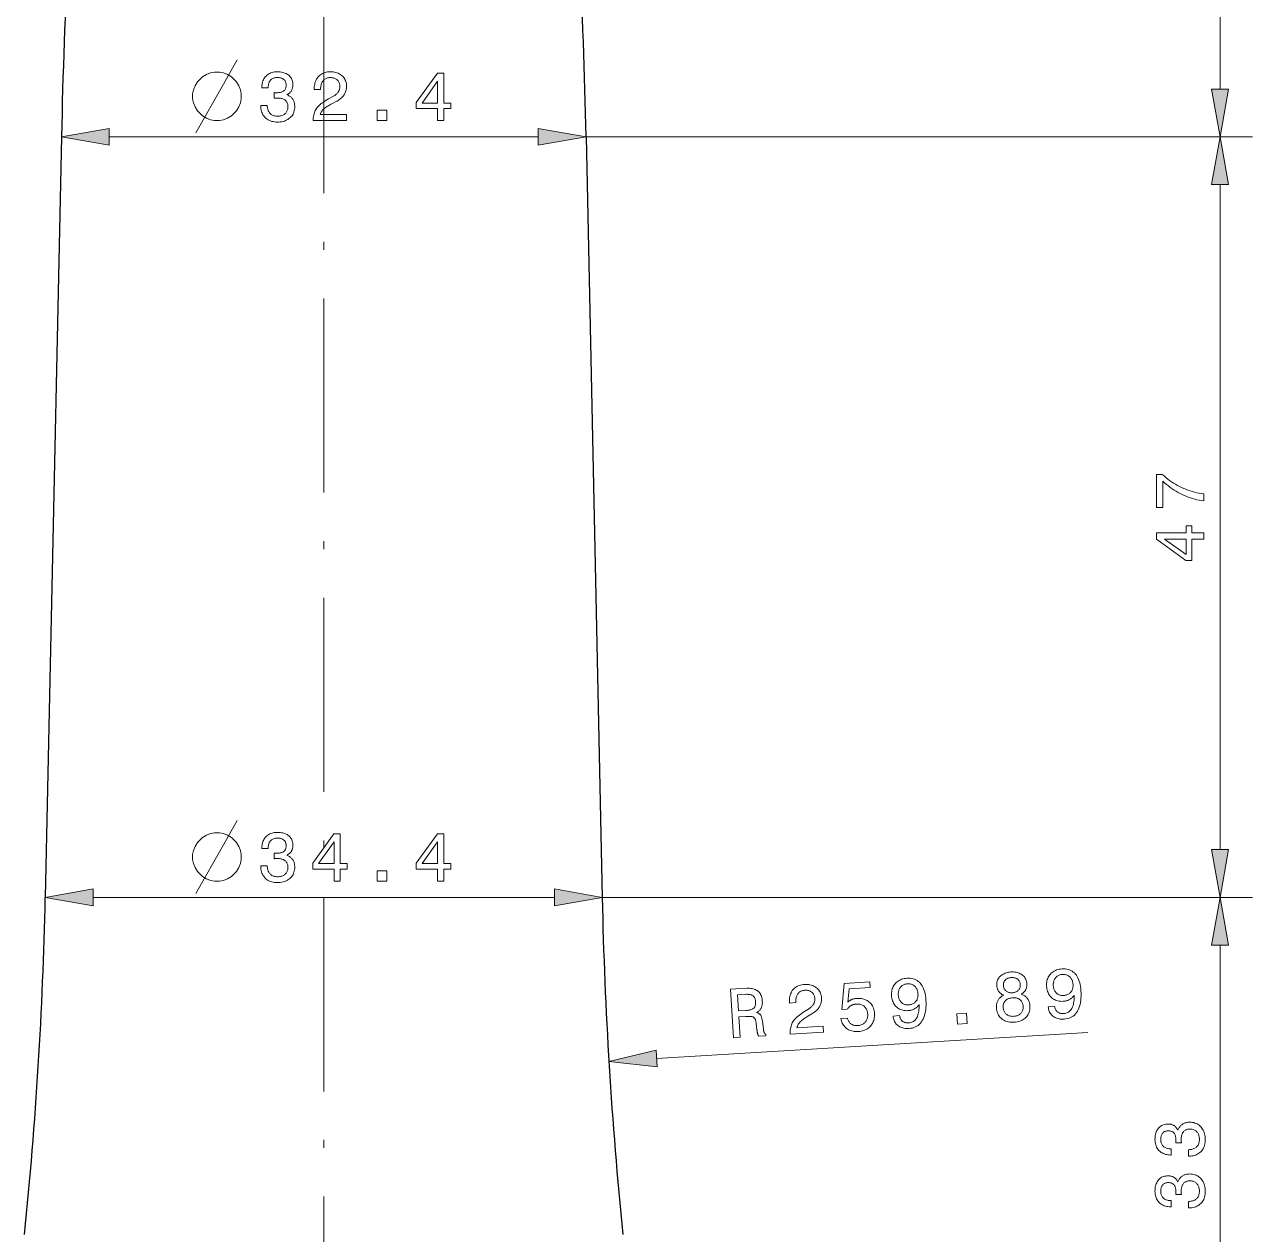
# Model space of a CAD drawing. Extents: x 0 to 297, y 0 to 538.
# Drawn here: x 145 to 220.9, y 197.9 to 272.6 of the extents above; entities that cross this region are included whole.
import ezdxf

# ---------------------------------------------------------------- set-up
doc = ezdxf.new("R2010")
doc.units = 0
doc.linetypes.add('DASHDOT', pattern=[18.5, 12, -3, 0.5, -3])

msp = doc.modelspace()

# ---------------------------------------------------------------- linework, layer by layer
at = {"color": 7, "linetype": 'DASHDOT', "lineweight": 13}
msp.add_line((163.519, 348.201), (163.519, 137.942), dxfattribs=at)
at = {"color": 7, "lineweight": 13}
for p, q in [((218.884, 268.642), (218.884, 294.733)), ((150.274, 265.688), (176.765, 265.688)), ((179.719, 265.688), (220.884, 265.688)), ((179.719, 265.688), (220.884, 265.688)), ((218.884, 221.642), (218.884, 262.733)), ((149.274, 218.687), (177.765, 218.687)), ((180.719, 218.687), (220.884, 218.687)), ((180.719, 218.687), (220.884, 218.687)), ((218.884, 188.642), (218.884, 215.733)), ((184.082, 208.728), (210.713, 210.337))]:
    msp.add_line(p, q, dxfattribs=at)
at = {"color": 7, "lineweight": 30}
for p, q in [((147.319, 265.688), (146.319, 218.687)), ((179.719, 265.688), (180.719, 218.687))]:
    msp.add_line(p, q, dxfattribs=at)
at = {"color": 7, "lineweight": 13}
for points in [[(155.62, 265.938), (157.32, 268.938), (158.17, 270.438)], [(155.62, 218.937), (157.32, 221.937), (158.17, 223.437)]]:
    msp.add_lwpolyline(points, dxfattribs=at)
for points in [[(157.07, 269.688), (156.77, 269.688), (156.52, 269.637), (156.27, 269.537), (156.02, 269.387), (155.72, 269.087), (155.57, 268.837), (155.47, 268.587), (155.42, 268.337), (155.42, 268.037), (155.47, 267.787), (155.57, 267.537), (155.72, 267.287), (156.02, 266.987), (156.27, 266.837), (156.52, 266.737), (156.77, 266.688), (157.07, 266.688), (157.32, 266.737), (157.57, 266.837), (157.82, 266.987), (158.12, 267.287), (158.27, 267.537), (158.37, 267.787), (158.42, 268.037), (158.42, 268.337), (158.37, 268.587), (158.27, 268.837), (158.12, 269.087), (157.82, 269.387), (157.57, 269.537), (157.32, 269.637)], [(159.631, 267.628), (160.03, 267.628), (160.032, 267.566), (160.039, 267.507), (160.048, 267.451), (160.06, 267.398), (160.076, 267.347), (160.095, 267.299), (160.117, 267.255), (160.143, 267.213), (160.172, 267.174), (160.203, 267.138), (160.238, 267.105), (160.276, 267.075), (160.316, 267.049), (160.359, 267.026), (160.405, 267.007), (160.453, 266.991), (160.504, 266.979), (160.557, 266.971), (160.614, 266.965), (160.673, 266.964), (160.73, 266.965), (160.786, 266.97), (160.838, 266.978), (160.889, 266.989), (160.936, 267.003), (160.982, 267.021), (161.024, 267.041), (161.065, 267.065), (161.102, 267.092), (161.137, 267.122), (161.17, 267.155), (161.199, 267.19), (161.224, 267.227), (161.246, 267.267), (161.265, 267.309), (161.28, 267.354), (161.292, 267.401), (161.3, 267.45), (161.305, 267.502), (161.307, 267.556), (161.305, 267.605), (161.3, 267.652), (161.292, 267.697), (161.28, 267.739), (161.265, 267.779), (161.247, 267.817), (161.225, 267.853), (161.2, 267.887), (161.171, 267.918), (161.14, 267.947), (161.105, 267.974), (161.067, 267.998), (161.027, 268.019), (160.984, 268.037), (160.938, 268.052), (160.889, 268.065), (160.838, 268.075), (160.784, 268.082), (160.728, 268.086), (160.668, 268.087), (160.66, 268.087), (160.651, 268.087), (160.643, 268.087), (160.634, 268.087), (160.625, 268.087), (160.616, 268.087), (160.607, 268.086), (160.598, 268.086), (160.589, 268.086), (160.58, 268.085), (160.57, 268.085), (160.56, 268.084), (160.549, 268.084), (160.538, 268.083), (160.526, 268.083), (160.514, 268.082), (160.5, 268.081), (160.487, 268.081), (160.472, 268.08), (160.458, 268.079), (160.458, 268.418), (160.467, 268.418), (160.476, 268.418), (160.485, 268.417), (160.494, 268.417), (160.503, 268.417), (160.512, 268.416), (160.52, 268.416), (160.529, 268.416), (160.538, 268.415), (160.546, 268.415), (160.554, 268.415), (160.563, 268.415), (160.571, 268.415), (160.579, 268.414), (160.587, 268.414), (160.594, 268.414), (160.602, 268.414), (160.609, 268.414), (160.617, 268.414), (160.624, 268.414), (160.681, 268.415), (160.734, 268.419), (160.785, 268.424), (160.833, 268.432), (160.877, 268.443), (160.919, 268.455), (160.958, 268.47), (160.993, 268.488), (161.026, 268.507), (161.055, 268.529), (161.082, 268.553), (161.106, 268.58), (161.127, 268.609), (161.145, 268.64), (161.16, 268.674), (161.173, 268.711), (161.183, 268.749), (161.19, 268.79), (161.194, 268.834), (161.195, 268.88), (161.194, 268.925), (161.19, 268.967), (161.183, 269.007), (161.174, 269.045), (161.161, 269.081), (161.146, 269.115), (161.129, 269.147), (161.108, 269.177), (161.085, 269.204), (161.059, 269.23), (161.031, 269.253), (161, 269.274), (160.967, 269.292), (160.932, 269.308), (160.894, 269.322), (160.853, 269.333), (160.811, 269.341), (160.766, 269.347), (160.718, 269.351), (160.668, 269.352), (160.612, 269.351), (160.559, 269.346), (160.509, 269.338), (160.461, 269.326), (160.416, 269.312), (160.374, 269.294), (160.335, 269.273), (160.298, 269.248), (160.264, 269.221), (160.233, 269.19), (160.205, 269.156), (160.179, 269.119), (160.157, 269.079), (160.138, 269.036), (160.122, 268.99), (160.108, 268.94), (160.098, 268.888), (160.09, 268.833), (160.086, 268.775), (160.084, 268.714), (159.701, 268.714), (159.701, 268.743), (159.703, 268.829), (159.711, 268.912), (159.724, 268.991), (159.742, 269.067), (159.765, 269.139), (159.793, 269.207), (159.826, 269.272), (159.865, 269.333), (159.908, 269.391), (159.957, 269.445), (160.01, 269.495), (160.066, 269.539), (160.127, 269.578), (160.19, 269.612), (160.258, 269.641), (160.328, 269.665), (160.403, 269.683), (160.481, 269.696), (160.562, 269.704), (160.647, 269.706), (160.737, 269.704), (160.823, 269.698), (160.904, 269.687), (160.982, 269.672), (161.055, 269.653), (161.124, 269.63), (161.189, 269.602), (161.25, 269.57), (161.307, 269.534), (161.36, 269.494), (161.408, 269.449), (161.451, 269.402), (161.489, 269.351), (161.522, 269.296), (161.55, 269.238), (161.572, 269.177), (161.59, 269.113), (161.603, 269.045), (161.61, 268.974), (161.613, 268.899), (161.612, 268.856), (161.609, 268.815), (161.604, 268.774), (161.597, 268.735), (161.589, 268.698), (161.578, 268.661), (161.566, 268.626), (161.551, 268.592), (161.535, 268.559), (161.517, 268.528), (161.497, 268.498), (161.475, 268.469), (161.451, 268.442), (161.425, 268.417), (161.398, 268.393), (161.369, 268.37), (161.338, 268.349), (161.305, 268.329), (161.27, 268.311), (161.233, 268.294), (161.281, 268.275), (161.326, 268.255), (161.368, 268.232), (161.409, 268.207), (161.447, 268.181), (161.482, 268.152), (161.515, 268.121), (161.546, 268.089), (161.575, 268.054), (161.601, 268.018), (161.625, 267.979), (161.646, 267.939), (161.665, 267.897), (161.682, 267.854), (161.695, 267.809), (161.707, 267.762), (161.715, 267.713), (161.722, 267.662), (161.725, 267.61), (161.727, 267.556), (161.724, 267.471), (161.715, 267.39), (161.7, 267.312), (161.679, 267.238), (161.653, 267.167), (161.62, 267.099), (161.582, 267.035), (161.538, 266.974), (161.488, 266.916), (161.432, 266.862), (161.371, 266.813), (161.306, 266.768), (161.237, 266.729), (161.164, 266.695), (161.088, 266.666), (161.008, 266.643), (160.923, 266.625), (160.835, 266.612), (160.743, 266.604), (160.647, 266.601), (160.556, 266.604), (160.469, 266.612), (160.386, 266.626), (160.306, 266.645), (160.23, 266.669), (160.158, 266.699), (160.09, 266.734), (160.025, 266.775), (159.964, 266.821), (159.907, 266.873), (159.855, 266.929), (159.808, 266.989), (159.766, 267.052), (159.731, 267.12), (159.7, 267.19), (159.675, 267.265), (159.656, 267.343), (159.642, 267.424), (159.634, 267.509), (159.631, 267.598)], [(162.865, 266.688), (162.865, 266.7), (162.867, 266.788), (162.873, 266.872), (162.884, 266.954), (162.898, 267.033), (162.917, 267.108), (162.939, 267.181), (162.966, 267.251), (162.997, 267.318), (163.032, 267.382), (163.072, 267.443), (163.116, 267.503), (163.168, 267.562), (163.226, 267.622), (163.29, 267.681), (163.362, 267.74), (163.44, 267.799), (163.524, 267.858), (163.615, 267.917), (163.713, 267.976), (163.818, 268.035), (164.073, 268.174), (164.118, 268.199), (164.16, 268.225), (164.2, 268.251), (164.237, 268.278), (164.272, 268.306), (164.304, 268.334), (164.334, 268.363), (164.361, 268.392), (164.386, 268.422), (164.408, 268.453), (164.428, 268.485), (164.446, 268.517), (164.462, 268.551), (164.476, 268.586), (164.487, 268.622), (164.497, 268.658), (164.504, 268.696), (164.51, 268.735), (164.513, 268.776), (164.514, 268.817), (164.512, 268.864), (164.507, 268.908), (164.499, 268.951), (164.488, 268.993), (164.473, 269.032), (164.455, 269.07), (164.434, 269.105), (164.409, 269.139), (164.381, 269.171), (164.35, 269.202), (164.317, 269.229), (164.281, 269.254), (164.242, 269.276), (164.202, 269.295), (164.159, 269.311), (164.114, 269.325), (164.067, 269.335), (164.018, 269.342), (163.967, 269.347), (163.913, 269.348), (163.86, 269.346), (163.809, 269.341), (163.76, 269.331), (163.714, 269.318), (163.67, 269.302), (163.628, 269.281), (163.588, 269.257), (163.551, 269.229), (163.516, 269.198), (163.484, 269.163), (163.454, 269.124), (163.427, 269.083), (163.404, 269.039), (163.383, 268.992), (163.366, 268.942), (163.352, 268.89), (163.341, 268.835), (163.333, 268.777), (163.328, 268.716), (163.327, 268.652), (163.327, 268.617), (162.935, 268.617), (162.935, 268.678), (162.937, 268.771), (162.945, 268.859), (162.959, 268.945), (162.978, 269.026), (163.002, 269.103), (163.032, 269.176), (163.067, 269.245), (163.107, 269.31), (163.153, 269.372), (163.205, 269.429), (163.26, 269.482), (163.32, 269.529), (163.384, 269.571), (163.451, 269.607), (163.522, 269.637), (163.597, 269.662), (163.676, 269.682), (163.759, 269.695), (163.846, 269.704), (163.936, 269.706), (164.023, 269.704), (164.106, 269.697), (164.186, 269.684), (164.263, 269.667), (164.336, 269.645), (164.406, 269.618), (164.473, 269.586), (164.536, 269.549), (164.596, 269.507), (164.652, 269.46), (164.704, 269.409), (164.75, 269.355), (164.791, 269.298), (164.827, 269.238), (164.857, 269.175), (164.881, 269.108), (164.9, 269.039), (164.914, 268.967), (164.922, 268.891), (164.925, 268.813), (164.923, 268.751), (164.918, 268.692), (164.91, 268.634), (164.899, 268.577), (164.885, 268.522), (164.867, 268.468), (164.846, 268.416), (164.822, 268.366), (164.795, 268.317), (164.765, 268.27), (164.731, 268.224), (164.694, 268.179), (164.653, 268.136), (164.609, 268.093), (164.562, 268.052), (164.512, 268.013), (164.458, 267.974), (164.4, 267.937), (164.34, 267.901), (164.276, 267.866), (164.023, 267.737), (163.952, 267.7), (163.886, 267.664), (163.825, 267.628), (163.767, 267.593), (163.713, 267.559), (163.663, 267.525), (163.618, 267.492), (163.576, 267.46), (163.538, 267.429), (163.505, 267.398), (163.475, 267.367), (163.446, 267.336), (163.42, 267.304), (163.396, 267.271), (163.375, 267.237), (163.355, 267.203), (163.337, 267.168), (163.322, 267.132), (163.308, 267.096), (163.297, 267.059), (164.925, 267.059), (164.925, 266.688)], [(170.552, 266.688), (170.552, 267.43), (169.234, 267.43), (169.234, 267.809), (170.547, 269.62), (170.94, 269.62), (170.94, 267.775), (171.368, 267.775), (171.368, 267.43), (170.94, 267.43), (170.94, 266.688)], [(169.597, 267.775), (170.552, 267.775), (170.552, 269.118)], [(218.363, 268.642), (218.884, 265.688), (219.405, 268.642)], [(166.818, 266.688), (166.818, 267.331), (167.415, 267.331), (167.415, 266.688)], [(150.274, 266.208), (147.319, 265.688), (150.274, 265.167)], [(176.765, 265.167), (179.719, 265.688), (176.765, 266.208)], [(219.405, 262.733), (218.884, 265.688), (218.363, 262.733)], [(217.884, 243.186), (217.741, 243.208), (217.599, 243.233), (217.459, 243.263), (217.322, 243.296), (217.186, 243.334), (217.053, 243.376), (216.921, 243.422), (216.791, 243.472), (216.664, 243.525), (216.538, 243.584), (216.414, 243.646), (216.291, 243.713), (216.169, 243.785), (216.048, 243.861), (215.929, 243.942), (215.81, 244.027), (215.692, 244.117), (215.576, 244.212), (215.46, 244.311), (215.346, 244.415), (215.346, 242.775), (214.952, 242.775), (214.952, 244.831), (215.31, 244.831), (215.422, 244.73), (215.536, 244.634), (215.652, 244.542), (215.769, 244.454), (215.888, 244.371), (216.008, 244.292), (216.131, 244.217), (216.255, 244.146), (216.38, 244.079), (216.508, 244.017), (216.637, 243.959), (216.768, 243.905), (216.901, 243.855), (217.035, 243.809), (217.172, 243.767), (217.311, 243.73), (217.451, 243.697), (217.594, 243.668), (217.738, 243.643), (217.884, 243.623)], [(217.884, 240.825), (217.142, 240.825), (217.142, 239.507), (216.763, 239.507), (214.952, 240.821), (214.952, 241.213), (216.796, 241.213), (216.796, 241.641), (217.142, 241.641), (217.142, 241.213), (217.884, 241.213)], [(216.796, 239.87), (216.796, 240.825), (215.453, 240.825)], [(157.07, 222.687), (156.77, 222.687), (156.52, 222.637), (156.27, 222.537), (156.02, 222.387), (155.72, 222.087), (155.57, 221.837), (155.47, 221.587), (155.42, 221.337), (155.42, 221.037), (155.47, 220.787), (155.57, 220.537), (155.72, 220.287), (156.02, 219.987), (156.27, 219.837), (156.52, 219.737), (156.77, 219.687), (157.07, 219.687), (157.32, 219.737), (157.57, 219.837), (157.82, 219.987), (158.12, 220.287), (158.27, 220.537), (158.37, 220.787), (158.42, 221.037), (158.42, 221.337), (158.37, 221.587), (158.27, 221.837), (158.12, 222.087), (157.82, 222.387), (157.57, 222.537), (157.32, 222.637)], [(159.631, 220.628), (160.03, 220.628), (160.032, 220.566), (160.039, 220.507), (160.048, 220.451), (160.06, 220.398), (160.076, 220.347), (160.095, 220.299), (160.117, 220.255), (160.143, 220.213), (160.172, 220.174), (160.203, 220.138), (160.238, 220.105), (160.276, 220.075), (160.316, 220.049), (160.359, 220.026), (160.405, 220.007), (160.453, 219.991), (160.504, 219.979), (160.557, 219.971), (160.614, 219.965), (160.673, 219.964), (160.73, 219.965), (160.786, 219.97), (160.838, 219.978), (160.889, 219.989), (160.936, 220.003), (160.982, 220.021), (161.024, 220.041), (161.065, 220.065), (161.102, 220.092), (161.137, 220.122), (161.17, 220.155), (161.199, 220.19), (161.224, 220.227), (161.246, 220.267), (161.265, 220.309), (161.28, 220.354), (161.292, 220.401), (161.3, 220.45), (161.305, 220.502), (161.307, 220.556), (161.305, 220.605), (161.3, 220.652), (161.292, 220.697), (161.28, 220.739), (161.265, 220.779), (161.247, 220.817), (161.225, 220.853), (161.2, 220.887), (161.171, 220.918), (161.14, 220.947), (161.105, 220.974), (161.067, 220.998), (161.027, 221.019), (160.984, 221.037), (160.938, 221.052), (160.889, 221.065), (160.838, 221.075), (160.784, 221.082), (160.728, 221.086), (160.668, 221.087), (160.66, 221.087), (160.651, 221.087), (160.643, 221.087), (160.634, 221.087), (160.625, 221.087), (160.616, 221.087), (160.607, 221.086), (160.598, 221.086), (160.589, 221.086), (160.58, 221.085), (160.57, 221.085), (160.56, 221.084), (160.549, 221.084), (160.538, 221.083), (160.526, 221.083), (160.514, 221.082), (160.5, 221.081), (160.487, 221.081), (160.472, 221.08), (160.458, 221.079), (160.458, 221.418), (160.467, 221.418), (160.476, 221.418), (160.485, 221.417), (160.494, 221.417), (160.503, 221.416), (160.512, 221.416), (160.52, 221.416), (160.529, 221.416), (160.538, 221.415), (160.546, 221.415), (160.554, 221.415), (160.563, 221.415), (160.571, 221.415), (160.579, 221.414), (160.587, 221.414), (160.594, 221.414), (160.602, 221.414), (160.609, 221.414), (160.617, 221.414), (160.624, 221.414), (160.681, 221.415), (160.734, 221.419), (160.785, 221.424), (160.833, 221.432), (160.877, 221.443), (160.919, 221.455), (160.958, 221.47), (160.993, 221.488), (161.026, 221.507), (161.055, 221.529), (161.082, 221.553), (161.106, 221.58), (161.127, 221.609), (161.145, 221.64), (161.16, 221.674), (161.173, 221.711), (161.183, 221.749), (161.19, 221.79), (161.194, 221.834), (161.195, 221.88), (161.194, 221.925), (161.19, 221.967), (161.183, 222.007), (161.174, 222.045), (161.161, 222.081), (161.146, 222.115), (161.129, 222.147), (161.108, 222.177), (161.085, 222.204), (161.059, 222.23), (161.031, 222.253), (161, 222.274), (160.967, 222.292), (160.932, 222.308), (160.894, 222.322), (160.853, 222.333), (160.811, 222.341), (160.766, 222.347), (160.718, 222.351), (160.668, 222.352), (160.612, 222.351), (160.559, 222.346), (160.509, 222.338), (160.461, 222.326), (160.416, 222.312), (160.374, 222.294), (160.335, 222.273), (160.298, 222.248), (160.264, 222.221), (160.233, 222.19), (160.205, 222.156), (160.179, 222.119), (160.157, 222.079), (160.138, 222.036), (160.122, 221.99), (160.108, 221.94), (160.098, 221.888), (160.09, 221.833), (160.086, 221.775), (160.084, 221.713), (159.701, 221.713), (159.701, 221.743), (159.703, 221.829), (159.711, 221.912), (159.724, 221.991), (159.742, 222.067), (159.765, 222.139), (159.793, 222.207), (159.826, 222.272), (159.865, 222.333), (159.908, 222.391), (159.957, 222.445), (160.01, 222.495), (160.066, 222.539), (160.127, 222.578), (160.19, 222.612), (160.258, 222.641), (160.328, 222.665), (160.403, 222.683), (160.481, 222.696), (160.562, 222.704), (160.647, 222.706), (160.737, 222.704), (160.823, 222.698), (160.904, 222.687), (160.982, 222.672), (161.055, 222.653), (161.124, 222.63), (161.189, 222.602), (161.25, 222.57), (161.307, 222.534), (161.36, 222.494), (161.408, 222.449), (161.451, 222.402), (161.489, 222.351), (161.522, 222.296), (161.55, 222.238), (161.572, 222.177), (161.59, 222.113), (161.603, 222.045), (161.61, 221.974), (161.613, 221.899), (161.612, 221.856), (161.609, 221.815), (161.604, 221.774), (161.597, 221.735), (161.589, 221.698), (161.578, 221.661), (161.566, 221.626), (161.551, 221.592), (161.535, 221.559), (161.517, 221.528), (161.497, 221.498), (161.475, 221.469), (161.451, 221.442), (161.425, 221.417), (161.398, 221.393), (161.369, 221.37), (161.338, 221.349), (161.305, 221.329), (161.27, 221.311), (161.233, 221.294), (161.281, 221.275), (161.326, 221.255), (161.368, 221.232), (161.409, 221.207), (161.447, 221.181), (161.482, 221.152), (161.515, 221.121), (161.546, 221.089), (161.575, 221.054), (161.601, 221.018), (161.625, 220.979), (161.646, 220.939), (161.665, 220.897), (161.682, 220.854), (161.695, 220.809), (161.707, 220.762), (161.715, 220.713), (161.722, 220.662), (161.725, 220.61), (161.727, 220.556), (161.724, 220.471), (161.715, 220.39), (161.7, 220.312), (161.679, 220.238), (161.653, 220.167), (161.62, 220.099), (161.582, 220.035), (161.538, 219.974), (161.488, 219.916), (161.432, 219.862), (161.371, 219.813), (161.306, 219.768), (161.237, 219.729), (161.164, 219.695), (161.088, 219.666), (161.008, 219.643), (160.923, 219.625), (160.835, 219.612), (160.743, 219.604), (160.647, 219.601), (160.556, 219.604), (160.469, 219.612), (160.386, 219.626), (160.306, 219.645), (160.23, 219.669), (160.158, 219.699), (160.09, 219.734), (160.025, 219.775), (159.964, 219.821), (159.907, 219.873), (159.855, 219.929), (159.808, 219.989), (159.766, 220.053), (159.731, 220.12), (159.7, 220.19), (159.675, 220.265), (159.656, 220.343), (159.642, 220.424), (159.634, 220.509), (159.631, 220.598)], [(164.155, 219.687), (164.155, 220.43), (162.838, 220.43), (162.838, 220.809), (164.151, 222.62), (164.543, 222.62), (164.543, 220.775), (164.971, 220.775), (164.971, 220.43), (164.543, 220.43), (164.543, 219.687)], [(170.552, 219.687), (170.552, 220.43), (169.234, 220.43), (169.234, 220.809), (170.547, 222.62), (170.94, 222.62), (170.94, 220.775), (171.368, 220.775), (171.368, 220.43), (170.94, 220.43), (170.94, 219.687)], [(163.2, 220.775), (164.155, 220.775), (164.155, 222.118)], [(169.597, 220.775), (170.552, 220.775), (170.552, 222.118)], [(218.363, 221.642), (218.884, 218.687), (219.405, 221.642)], [(166.818, 219.687), (166.818, 220.33), (167.415, 220.33), (167.415, 219.687)], [(149.274, 219.208), (146.319, 218.687), (149.274, 218.167)], [(177.765, 218.167), (180.719, 218.687), (177.765, 219.208)], [(219.405, 215.733), (218.884, 218.687), (218.363, 215.733)], [(205.524, 212.643), (205.484, 212.659), (205.447, 212.677), (205.411, 212.696), (205.377, 212.717), (205.345, 212.739), (205.314, 212.763), (205.286, 212.788), (205.26, 212.814), (205.235, 212.842), (205.213, 212.871), (205.192, 212.902), (205.173, 212.934), (205.156, 212.968), (205.141, 213.003), (205.128, 213.04), (205.117, 213.079), (205.107, 213.119), (205.1, 213.16), (205.094, 213.204), (205.091, 213.248), (205.089, 213.316), (205.093, 213.381), (205.102, 213.444), (205.116, 213.505), (205.136, 213.563), (205.161, 213.619), (205.192, 213.673), (205.227, 213.725), (205.268, 213.774), (205.315, 213.821), (205.365, 213.865), (205.419, 213.905), (205.477, 213.941), (205.538, 213.973), (205.602, 214), (205.67, 214.024), (205.741, 214.043), (205.815, 214.058), (205.893, 214.07), (205.974, 214.077), (206.056, 214.079), (206.135, 214.078), (206.211, 214.072), (206.284, 214.061), (206.354, 214.046), (206.421, 214.026), (206.485, 214.002), (206.546, 213.973), (206.604, 213.94), (206.659, 213.903), (206.711, 213.861), (206.757, 213.817), (206.798, 213.77), (206.835, 213.72), (206.866, 213.667), (206.892, 213.612), (206.914, 213.553), (206.93, 213.492), (206.942, 213.428), (206.949, 213.36), (206.95, 213.315), (206.95, 213.271), (206.948, 213.229), (206.944, 213.188), (206.937, 213.148), (206.929, 213.11), (206.918, 213.072), (206.906, 213.037), (206.892, 213.002), (206.875, 212.969), (206.857, 212.938), (206.836, 212.907), (206.813, 212.878), (206.788, 212.85), (206.761, 212.823), (206.732, 212.798), (206.7, 212.773), (206.667, 212.75), (206.631, 212.728), (206.593, 212.707), (206.642, 212.691), (206.689, 212.672), (206.734, 212.651), (206.776, 212.628), (206.816, 212.603), (206.854, 212.576), (206.889, 212.547), (206.922, 212.515), (206.953, 212.481), (206.982, 212.446), (207.008, 212.408), (207.032, 212.368), (207.053, 212.327), (207.072, 212.284), (207.089, 212.238), (207.103, 212.191), (207.114, 212.142), (207.124, 212.091), (207.131, 212.039), (207.135, 211.984), (207.138, 211.899), (207.134, 211.818), (207.125, 211.739), (207.11, 211.664), (207.089, 211.592), (207.062, 211.523), (207.03, 211.457), (206.992, 211.395), (206.948, 211.335), (206.898, 211.279), (206.843, 211.227), (206.784, 211.179), (206.721, 211.137), (206.654, 211.099), (206.582, 211.067), (206.506, 211.039), (206.426, 211.016), (206.342, 210.998), (206.254, 210.985), (206.161, 210.977), (206.068, 210.974), (205.979, 210.976), (205.893, 210.984), (205.811, 210.997), (205.733, 211.015), (205.658, 211.039), (205.587, 211.068), (205.519, 211.103), (205.455, 211.143), (205.394, 211.188), (205.338, 211.238), (205.288, 211.292), (205.243, 211.349), (205.203, 211.411), (205.168, 211.476), (205.139, 211.545), (205.115, 211.618), (205.096, 211.695), (205.083, 211.775), (205.075, 211.86), (205.073, 211.914), (205.074, 211.968), (205.077, 212.019), (205.083, 212.069), (205.091, 212.118), (205.102, 212.165), (205.116, 212.21), (205.132, 212.254), (205.151, 212.296), (205.172, 212.336), (205.196, 212.375), (205.222, 212.412), (205.251, 212.448), (205.283, 212.481), (205.317, 212.513), (205.353, 212.542), (205.392, 212.57), (205.434, 212.596), (205.478, 212.62)], [(208.27, 211.934), (208.666, 211.958), (208.672, 211.914), (208.681, 211.873), (208.692, 211.833), (208.705, 211.796), (208.721, 211.76), (208.74, 211.727), (208.761, 211.696), (208.785, 211.667), (208.811, 211.641), (208.84, 211.616), (208.871, 211.594), (208.903, 211.574), (208.938, 211.557), (208.975, 211.543), (209.013, 211.531), (209.053, 211.522), (209.096, 211.516), (209.14, 211.512), (209.186, 211.511), (209.234, 211.513), (209.298, 211.52), (209.358, 211.531), (209.415, 211.548), (209.469, 211.57), (209.519, 211.598), (209.566, 211.63), (209.61, 211.668), (209.65, 211.711), (209.687, 211.759), (209.72, 211.812), (209.75, 211.87), (209.777, 211.934), (209.801, 212.004), (209.821, 212.078), (209.838, 212.159), (209.852, 212.244), (209.863, 212.335), (209.87, 212.432), (209.874, 212.534), (209.875, 212.642), (209.851, 212.608), (209.826, 212.576), (209.8, 212.545), (209.772, 212.516), (209.744, 212.489), (209.714, 212.463), (209.683, 212.439), (209.651, 212.416), (209.617, 212.395), (209.583, 212.375), (209.547, 212.357), (209.511, 212.34), (209.473, 212.325), (209.435, 212.312), (209.395, 212.3), (209.355, 212.29), (209.313, 212.282), (209.271, 212.275), (209.228, 212.27), (209.184, 212.266), (209.1, 212.264), (209.02, 212.267), (208.942, 212.276), (208.867, 212.291), (208.795, 212.311), (208.725, 212.337), (208.659, 212.368), (208.596, 212.406), (208.535, 212.449), (208.477, 212.497), (208.423, 212.55), (208.375, 212.607), (208.331, 212.668), (208.293, 212.733), (208.259, 212.801), (208.231, 212.873), (208.208, 212.949), (208.19, 213.029), (208.177, 213.112), (208.169, 213.2), (208.166, 213.288), (208.169, 213.373), (208.179, 213.455), (208.194, 213.534), (208.214, 213.61), (208.241, 213.683), (208.273, 213.752), (208.312, 213.819), (208.356, 213.883), (208.406, 213.944), (208.46, 214), (208.519, 214.051), (208.581, 214.097), (208.647, 214.137), (208.717, 214.172), (208.791, 214.202), (208.869, 214.226), (208.95, 214.245), (209.035, 214.259), (209.124, 214.267), (209.227, 214.269), (209.325, 214.264), (209.419, 214.252), (209.508, 214.232), (209.592, 214.204), (209.673, 214.168), (209.749, 214.126), (209.82, 214.075), (209.887, 214.017), (209.949, 213.951), (210.007, 213.878), (210.059, 213.799), (210.106, 213.712), (210.148, 213.619), (210.185, 213.519), (210.217, 213.413), (210.243, 213.299), (210.264, 213.179), (210.28, 213.052), (210.291, 212.918), (210.298, 212.76), (210.298, 212.608), (210.292, 212.464), (210.279, 212.327), (210.26, 212.197), (210.235, 212.073), (210.203, 211.958), (210.165, 211.849), (210.121, 211.747), (210.07, 211.652), (210.013, 211.565), (209.951, 211.487), (209.883, 211.417), (209.809, 211.355), (209.73, 211.302), (209.645, 211.258), (209.555, 211.221), (209.459, 211.194), (209.357, 211.174), (209.25, 211.163), (209.167, 211.161), (209.087, 211.163), (209.01, 211.169), (208.936, 211.181), (208.865, 211.197), (208.798, 211.217), (208.733, 211.243), (208.672, 211.273), (208.614, 211.308), (208.559, 211.348), (208.508, 211.391), (208.463, 211.438), (208.421, 211.489), (208.385, 211.542), (208.354, 211.599), (208.327, 211.66), (208.306, 211.723), (208.289, 211.79), (208.277, 211.861)], [(208.585, 213.229), (208.59, 213.172), (208.598, 213.118), (208.609, 213.066), (208.624, 213.017), (208.641, 212.97), (208.661, 212.926), (208.685, 212.884), (208.712, 212.845), (208.741, 212.809), (208.774, 212.775), (208.809, 212.744), (208.846, 212.716), (208.885, 212.693), (208.926, 212.672), (208.969, 212.656), (209.014, 212.643), (209.06, 212.633), (209.108, 212.628), (209.159, 212.625), (209.211, 212.627), (209.268, 212.632), (209.323, 212.64), (209.375, 212.652), (209.424, 212.667), (209.471, 212.686), (209.515, 212.707), (209.556, 212.732), (209.594, 212.76), (209.629, 212.792), (209.662, 212.826), (209.692, 212.864), (209.718, 212.904), (209.741, 212.946), (209.76, 212.99), (209.775, 213.037), (209.788, 213.086), (209.796, 213.138), (209.801, 213.192), (209.803, 213.248), (209.801, 213.307), (209.796, 213.366), (209.787, 213.422), (209.776, 213.475), (209.761, 213.526), (209.743, 213.574), (209.722, 213.62), (209.697, 213.663), (209.67, 213.703), (209.639, 213.74), (209.605, 213.775), (209.568, 213.807), (209.53, 213.835), (209.489, 213.859), (209.446, 213.88), (209.401, 213.897), (209.354, 213.91), (209.305, 213.92), (209.254, 213.925), (209.2, 213.928), (209.145, 213.926), (209.092, 213.921), (209.042, 213.912), (208.994, 213.9), (208.948, 213.885), (208.904, 213.866), (208.863, 213.843), (208.824, 213.817), (208.788, 213.787), (208.753, 213.754), (208.721, 213.718), (208.692, 213.678), (208.667, 213.637), (208.644, 213.593), (208.625, 213.547), (208.61, 213.5), (208.598, 213.45), (208.59, 213.398), (208.585, 213.343), (208.583, 213.287)], [(192.336, 210.229), (192.336, 210.241), (192.332, 210.329), (192.334, 210.414), (192.339, 210.496), (192.349, 210.575), (192.363, 210.652), (192.381, 210.726), (192.404, 210.797), (192.43, 210.866), (192.462, 210.932), (192.497, 210.996), (192.538, 211.058), (192.586, 211.12), (192.64, 211.183), (192.701, 211.246), (192.769, 211.309), (192.843, 211.373), (192.924, 211.437), (193.011, 211.501), (193.106, 211.566), (193.206, 211.631), (193.453, 211.785), (193.496, 211.813), (193.536, 211.841), (193.574, 211.87), (193.61, 211.899), (193.643, 211.929), (193.674, 211.959), (193.702, 211.99), (193.727, 212.021), (193.75, 212.052), (193.77, 212.084), (193.789, 212.117), (193.804, 212.15), (193.818, 212.185), (193.83, 212.22), (193.839, 212.257), (193.846, 212.294), (193.852, 212.333), (193.854, 212.372), (193.855, 212.412), (193.854, 212.453), (193.849, 212.5), (193.842, 212.545), (193.831, 212.587), (193.817, 212.627), (193.8, 212.666), (193.78, 212.702), (193.756, 212.737), (193.73, 212.769), (193.7, 212.799), (193.667, 212.828), (193.632, 212.853), (193.595, 212.876), (193.555, 212.896), (193.514, 212.912), (193.47, 212.926), (193.425, 212.936), (193.377, 212.944), (193.327, 212.948), (193.276, 212.949), (193.222, 212.948), (193.169, 212.942), (193.118, 212.934), (193.07, 212.922), (193.025, 212.906), (192.982, 212.887), (192.942, 212.864), (192.904, 212.837), (192.868, 212.807), (192.835, 212.774), (192.805, 212.737), (192.777, 212.696), (192.753, 212.653), (192.732, 212.608), (192.715, 212.56), (192.701, 212.51), (192.69, 212.456), (192.682, 212.401), (192.678, 212.342), (192.677, 212.281), (192.679, 212.218), (192.681, 212.182), (192.29, 212.158), (192.286, 212.219), (192.283, 212.312), (192.286, 212.402), (192.294, 212.487), (192.308, 212.569), (192.328, 212.648), (192.353, 212.723), (192.384, 212.794), (192.42, 212.861), (192.462, 212.925), (192.51, 212.986), (192.563, 213.042), (192.619, 213.092), (192.68, 213.138), (192.745, 213.178), (192.815, 213.213), (192.888, 213.242), (192.966, 213.266), (193.048, 213.285), (193.133, 213.298), (193.224, 213.307), (193.31, 213.309), (193.394, 213.307), (193.475, 213.3), (193.552, 213.287), (193.627, 213.269), (193.698, 213.246), (193.766, 213.218), (193.832, 213.185), (193.894, 213.147), (193.953, 213.104), (194.008, 213.056), (194.057, 213.005), (194.102, 212.95), (194.141, 212.893), (194.174, 212.831), (194.203, 212.767), (194.226, 212.699), (194.244, 212.627), (194.257, 212.552), (194.264, 212.474), (194.266, 212.413), (194.265, 212.353), (194.261, 212.294), (194.253, 212.237), (194.242, 212.181), (194.228, 212.127), (194.21, 212.074), (194.189, 212.022), (194.165, 211.972), (194.137, 211.923), (194.106, 211.875), (194.072, 211.828), (194.034, 211.782), (193.993, 211.737), (193.948, 211.693), (193.9, 211.651), (193.849, 211.609), (193.794, 211.568), (193.735, 211.529), (193.673, 211.49), (193.428, 211.346), (193.361, 211.305), (193.297, 211.265), (193.237, 211.225), (193.182, 211.187), (193.13, 211.149), (193.083, 211.113), (193.039, 211.077), (192.999, 211.043), (192.964, 211.009), (192.932, 210.976), (192.904, 210.944), (192.878, 210.911), (192.854, 210.877), (192.832, 210.843), (192.812, 210.808), (192.794, 210.773), (192.779, 210.737), (192.766, 210.7), (192.754, 210.663), (192.745, 210.625), (194.37, 210.723), (194.392, 210.353)], [(195.465, 211.201), (195.865, 211.225), (195.876, 211.18), (195.889, 211.137), (195.905, 211.096), (195.923, 211.058), (195.944, 211.021), (195.967, 210.987), (195.992, 210.955), (196.019, 210.925), (196.049, 210.897), (196.081, 210.872), (196.116, 210.849), (196.151, 210.829), (196.189, 210.811), (196.228, 210.796), (196.268, 210.784), (196.31, 210.775), (196.354, 210.768), (196.399, 210.764), (196.446, 210.763), (196.494, 210.765), (196.553, 210.77), (196.61, 210.779), (196.663, 210.792), (196.715, 210.808), (196.763, 210.827), (196.809, 210.85), (196.853, 210.877), (196.893, 210.907), (196.932, 210.94), (196.967, 210.977), (197, 211.017), (197.029, 211.059), (197.053, 211.103), (197.075, 211.149), (197.092, 211.197), (197.105, 211.248), (197.115, 211.3), (197.121, 211.355), (197.123, 211.411), (197.121, 211.47), (197.116, 211.53), (197.107, 211.587), (197.095, 211.641), (197.079, 211.693), (197.06, 211.742), (197.037, 211.788), (197.011, 211.831), (196.981, 211.872), (196.948, 211.91), (196.911, 211.945), (196.872, 211.977), (196.83, 212.006), (196.786, 212.03), (196.739, 212.051), (196.691, 212.068), (196.64, 212.082), (196.587, 212.091), (196.532, 212.097), (196.474, 212.099), (196.414, 212.097), (196.379, 212.094), (196.346, 212.09), (196.312, 212.085), (196.28, 212.078), (196.248, 212.07), (196.217, 212.06), (196.186, 212.049), (196.157, 212.037), (196.128, 212.023), (196.099, 212.008), (196.072, 211.992), (196.045, 211.974), (196.019, 211.956), (195.994, 211.935), (195.97, 211.914), (195.946, 211.891), (195.923, 211.867), (195.902, 211.842), (195.881, 211.815), (195.86, 211.787), (195.517, 211.766), (195.657, 213.367), (197.257, 213.464), (197.278, 213.11), (195.967, 213.031), (195.896, 212.218), (195.916, 212.238), (195.938, 212.256), (195.96, 212.275), (195.984, 212.292), (196.008, 212.308), (196.033, 212.324), (196.058, 212.338), (196.085, 212.352), (196.112, 212.365), (196.14, 212.377), (196.169, 212.388), (196.199, 212.399), (196.229, 212.408), (196.26, 212.416), (196.291, 212.423), (196.323, 212.43), (196.355, 212.435), (196.388, 212.44), (196.422, 212.443), (196.456, 212.446), (196.547, 212.449), (196.634, 212.446), (196.718, 212.437), (196.799, 212.423), (196.876, 212.403), (196.95, 212.377), (197.021, 212.345), (197.089, 212.308), (197.153, 212.266), (197.215, 212.217), (197.271, 212.164), (197.323, 212.107), (197.369, 212.046), (197.409, 211.982), (197.444, 211.914), (197.474, 211.842), (197.498, 211.766), (197.517, 211.687), (197.531, 211.603), (197.539, 211.516), (197.541, 211.424), (197.538, 211.334), (197.528, 211.248), (197.512, 211.165), (197.49, 211.085), (197.462, 211.009), (197.428, 210.935), (197.387, 210.865), (197.34, 210.798), (197.287, 210.735), (197.229, 210.675), (197.167, 210.622), (197.101, 210.574), (197.032, 210.531), (196.958, 210.495), (196.88, 210.463), (196.798, 210.438), (196.713, 210.418), (196.623, 210.404), (196.529, 210.395), (196.446, 210.393), (196.365, 210.395), (196.287, 210.402), (196.212, 210.414), (196.139, 210.432), (196.069, 210.454), (196.001, 210.481), (195.936, 210.513), (195.873, 210.55), (195.813, 210.592), (195.757, 210.638), (195.705, 210.687), (195.659, 210.74), (195.617, 210.796), (195.579, 210.855), (195.547, 210.918), (195.519, 210.984), (195.496, 211.053), (195.478, 211.125)], [(198.693, 211.356), (199.089, 211.38), (199.095, 211.336), (199.104, 211.294), (199.115, 211.255), (199.128, 211.217), (199.144, 211.182), (199.163, 211.149), (199.184, 211.118), (199.208, 211.089), (199.234, 211.062), (199.263, 211.038), (199.294, 211.015), (199.326, 210.996), (199.361, 210.979), (199.398, 210.965), (199.436, 210.953), (199.476, 210.944), (199.519, 210.938), (199.563, 210.934), (199.609, 210.933), (199.656, 210.935), (199.72, 210.941), (199.781, 210.953), (199.838, 210.97), (199.892, 210.992), (199.942, 211.019), (199.989, 211.052), (200.033, 211.089), (200.073, 211.132), (200.11, 211.18), (200.143, 211.233), (200.173, 211.292), (200.2, 211.356), (200.224, 211.425), (200.244, 211.5), (200.261, 211.58), (200.275, 211.666), (200.286, 211.757), (200.293, 211.854), (200.297, 211.956), (200.298, 212.063), (200.274, 212.03), (200.249, 211.998), (200.223, 211.967), (200.195, 211.938), (200.167, 211.911), (200.137, 211.885), (200.106, 211.86), (200.074, 211.837), (200.04, 211.816), (200.006, 211.796), (199.97, 211.778), (199.934, 211.762), (199.896, 211.747), (199.857, 211.733), (199.818, 211.722), (199.778, 211.712), (199.736, 211.703), (199.694, 211.696), (199.651, 211.691), (199.607, 211.688), (199.523, 211.686), (199.442, 211.689), (199.365, 211.698), (199.29, 211.712), (199.218, 211.733), (199.148, 211.759), (199.082, 211.79), (199.018, 211.827), (198.958, 211.87), (198.9, 211.919), (198.846, 211.972), (198.798, 212.029), (198.754, 212.09), (198.716, 212.154), (198.682, 212.223), (198.654, 212.295), (198.631, 212.371), (198.613, 212.45), (198.599, 212.534), (198.592, 212.621), (198.589, 212.709), (198.592, 212.794), (198.602, 212.877), (198.616, 212.955), (198.637, 213.031), (198.664, 213.104), (198.696, 213.174), (198.735, 213.241), (198.779, 213.305), (198.829, 213.365), (198.883, 213.422), (198.942, 213.473), (199.004, 213.519), (199.07, 213.559), (199.14, 213.594), (199.214, 213.624), (199.292, 213.648), (199.373, 213.667), (199.458, 213.68), (199.547, 213.689), (199.65, 213.691), (199.748, 213.686), (199.842, 213.673), (199.931, 213.653), (200.015, 213.625), (200.096, 213.59), (200.171, 213.547), (200.243, 213.497), (200.31, 213.439), (200.372, 213.373), (200.43, 213.3), (200.482, 213.221), (200.529, 213.134), (200.571, 213.041), (200.608, 212.941), (200.64, 212.834), (200.666, 212.721), (200.687, 212.601), (200.703, 212.474), (200.714, 212.34), (200.721, 212.181), (200.721, 212.03), (200.715, 211.886), (200.702, 211.748), (200.683, 211.618), (200.658, 211.495), (200.626, 211.379), (200.588, 211.27), (200.544, 211.169), (200.493, 211.074), (200.436, 210.987), (200.374, 210.909), (200.306, 210.839), (200.232, 210.777), (200.153, 210.724), (200.068, 210.679), (199.978, 210.643), (199.882, 210.615), (199.78, 210.596), (199.673, 210.585), (199.59, 210.582), (199.51, 210.584), (199.433, 210.591), (199.359, 210.602), (199.288, 210.618), (199.22, 210.639), (199.156, 210.665), (199.095, 210.695), (199.037, 210.73), (198.982, 210.769), (198.931, 210.813), (198.885, 210.86), (198.844, 210.91), (198.808, 210.964), (198.777, 211.021), (198.75, 211.081), (198.729, 211.145), (198.712, 211.212), (198.7, 211.282)], [(199.008, 212.651), (199.013, 212.594), (199.021, 212.54), (199.032, 212.488), (199.047, 212.439), (199.064, 212.392), (199.084, 212.348), (199.108, 212.306), (199.135, 212.267), (199.164, 212.23), (199.197, 212.196), (199.232, 212.165), (199.269, 212.138), (199.308, 212.114), (199.349, 212.094), (199.392, 212.077), (199.436, 212.064), (199.483, 212.055), (199.531, 212.049), (199.581, 212.047), (199.634, 212.048), (199.691, 212.054), (199.746, 212.062), (199.798, 212.074), (199.847, 212.089), (199.894, 212.107), (199.938, 212.129), (199.979, 212.154), (200.017, 212.182), (200.052, 212.213), (200.085, 212.248), (200.115, 212.285), (200.141, 212.325), (200.164, 212.367), (200.183, 212.412), (200.198, 212.459), (200.21, 212.508), (200.219, 212.56), (200.224, 212.613), (200.226, 212.67), (200.224, 212.728), (200.219, 212.787), (200.21, 212.843), (200.199, 212.897), (200.184, 212.948), (200.166, 212.996), (200.145, 213.041), (200.12, 213.084), (200.093, 213.125), (200.062, 213.162), (200.028, 213.197), (199.991, 213.229), (199.952, 213.257), (199.912, 213.281), (199.869, 213.302), (199.824, 213.318), (199.777, 213.332), (199.728, 213.341), (199.676, 213.347), (199.623, 213.349), (199.568, 213.348), (199.515, 213.343), (199.465, 213.334), (199.417, 213.322), (199.371, 213.307), (199.327, 213.287), (199.286, 213.265), (199.247, 213.239), (199.211, 213.209), (199.176, 213.176), (199.144, 213.139), (199.115, 213.1), (199.089, 213.058), (199.067, 213.015), (199.048, 212.969), (199.033, 212.921), (199.021, 212.871), (199.013, 212.819), (199.008, 212.765), (199.006, 212.709)], [(205.503, 213.239), (205.507, 213.197), (205.514, 213.157), (205.523, 213.119), (205.535, 213.082), (205.55, 213.048), (205.568, 213.015), (205.588, 212.984), (205.611, 212.955), (205.637, 212.928), (205.666, 212.903), (205.697, 212.88), (205.729, 212.859), (205.763, 212.842), (205.799, 212.827), (205.837, 212.815), (205.877, 212.805), (205.918, 212.799), (205.961, 212.795), (206.005, 212.794), (206.051, 212.795), (206.098, 212.799), (206.142, 212.806), (206.185, 212.815), (206.225, 212.827), (206.263, 212.841), (206.299, 212.857), (206.334, 212.876), (206.366, 212.898), (206.396, 212.922), (206.423, 212.949), (206.449, 212.977), (206.471, 213.007), (206.491, 213.039), (206.507, 213.072), (206.521, 213.106), (206.531, 213.143), (206.539, 213.18), (206.544, 213.219), (206.546, 213.26), (206.545, 213.302), (206.541, 213.344), (206.534, 213.384), (206.525, 213.422), (206.513, 213.458), (206.498, 213.492), (206.481, 213.524), (206.461, 213.554), (206.438, 213.582), (206.413, 213.608), (206.385, 213.632), (206.355, 213.653), (206.323, 213.672), (206.289, 213.689), (206.253, 213.703), (206.215, 213.714), (206.174, 213.723), (206.133, 213.729), (206.089, 213.732), (206.043, 213.733), (205.995, 213.732), (205.948, 213.727), (205.902, 213.721), (205.86, 213.712), (205.819, 213.701), (205.78, 213.688), (205.744, 213.672), (205.71, 213.654), (205.678, 213.633), (205.649, 213.611), (205.621, 213.585), (205.597, 213.558), (205.575, 213.53), (205.556, 213.499), (205.539, 213.467), (205.526, 213.433), (205.516, 213.398), (205.508, 213.361), (205.503, 213.322), (205.502, 213.281)], [(188.834, 210.017), (188.653, 213.007), (189.653, 213.068), (189.739, 213.071), (189.822, 213.069), (189.9, 213.063), (189.975, 213.052), (190.046, 213.037), (190.112, 213.017), (190.175, 212.992), (190.234, 212.963), (190.289, 212.929), (190.34, 212.891), (190.386, 212.848), (190.429, 212.801), (190.467, 212.749), (190.5, 212.694), (190.529, 212.634), (190.554, 212.57), (190.575, 212.501), (190.591, 212.428), (190.602, 212.351), (190.609, 212.27), (190.611, 212.222), (190.611, 212.175), (190.609, 212.129), (190.605, 212.084), (190.598, 212.041), (190.59, 212), (190.579, 211.96), (190.566, 211.921), (190.552, 211.884), (190.535, 211.848), (190.516, 211.813), (190.495, 211.78), (190.472, 211.748), (190.447, 211.718), (190.42, 211.69), (190.391, 211.662), (190.36, 211.637), (190.327, 211.613), (190.292, 211.59), (190.255, 211.569), (190.287, 211.56), (190.318, 211.55), (190.347, 211.538), (190.374, 211.526), (190.4, 211.512), (190.423, 211.496), (190.445, 211.48), (190.465, 211.462), (190.484, 211.443), (190.5, 211.422), (190.515, 211.399), (190.53, 211.373), (190.543, 211.343), (190.556, 211.31), (190.568, 211.273), (190.579, 211.233), (190.589, 211.19), (190.598, 211.143), (190.606, 211.093), (190.614, 211.039), (190.675, 210.555), (190.679, 210.524), (190.684, 210.495), (190.688, 210.468), (190.693, 210.443), (190.699, 210.419), (190.704, 210.397), (190.71, 210.377), (190.716, 210.358), (190.722, 210.341), (190.729, 210.326), (190.736, 210.312), (190.744, 210.299), (190.752, 210.286), (190.761, 210.274), (190.771, 210.263), (190.781, 210.253), (190.792, 210.244), (190.803, 210.235), (190.816, 210.227), (190.828, 210.22), (190.833, 210.138), (190.381, 210.111), (190.374, 210.12), (190.368, 210.131), (190.362, 210.143), (190.356, 210.156), (190.35, 210.169), (190.345, 210.184), (190.339, 210.2), (190.334, 210.217), (190.329, 210.234), (190.324, 210.253), (190.319, 210.273), (190.314, 210.294), (190.309, 210.316), (190.304, 210.34), (190.3, 210.365), (190.295, 210.392), (190.291, 210.42), (190.287, 210.449), (190.283, 210.48), (190.278, 210.512), (190.234, 210.898), (190.226, 210.954), (190.217, 211.006), (190.207, 211.054), (190.195, 211.098), (190.181, 211.137), (190.166, 211.172), (190.149, 211.203), (190.131, 211.23), (190.112, 211.253), (190.091, 211.272), (190.066, 211.287), (190.035, 211.3), (189.998, 211.311), (189.955, 211.32), (189.906, 211.327), (189.851, 211.332), (189.789, 211.334), (189.722, 211.334), (189.648, 211.333), (189.568, 211.329), (189.158, 211.304), (189.234, 210.041)], [(189.564, 212.695), (189.075, 212.665), (189.136, 211.67), (189.596, 211.698), (189.664, 211.703), (189.728, 211.711), (189.788, 211.72), (189.842, 211.731), (189.893, 211.745), (189.939, 211.76), (189.981, 211.778), (190.018, 211.798), (190.051, 211.819), (190.08, 211.843), (190.105, 211.87), (190.127, 211.899), (190.146, 211.931), (190.162, 211.966), (190.175, 212.004), (190.185, 212.045), (190.192, 212.088), (190.196, 212.135), (190.197, 212.184), (190.195, 212.237), (190.191, 212.288), (190.184, 212.336), (190.174, 212.382), (190.162, 212.423), (190.147, 212.462), (190.13, 212.498), (190.11, 212.53), (190.088, 212.559), (190.063, 212.585), (190.036, 212.608), (190.005, 212.628), (189.971, 212.646), (189.933, 212.661), (189.891, 212.673), (189.846, 212.683), (189.797, 212.691), (189.744, 212.695), (189.688, 212.698), (189.627, 212.698)], [(205.489, 211.893), (205.494, 211.84), (205.502, 211.789), (205.513, 211.74), (205.528, 211.694), (205.545, 211.651), (205.566, 211.61), (205.59, 211.571), (205.617, 211.535), (205.647, 211.502), (205.68, 211.471), (205.717, 211.442), (205.755, 211.418), (205.795, 211.396), (205.838, 211.378), (205.883, 211.363), (205.93, 211.352), (205.979, 211.344), (206.03, 211.339), (206.084, 211.337), (206.139, 211.339), (206.195, 211.344), (206.249, 211.352), (206.299, 211.363), (206.347, 211.377), (206.393, 211.394), (206.436, 211.414), (206.476, 211.437), (206.514, 211.464), (206.549, 211.493), (206.581, 211.525), (206.611, 211.56), (206.636, 211.597), (206.659, 211.636), (206.678, 211.677), (206.694, 211.72), (206.706, 211.765), (206.715, 211.813), (206.72, 211.862), (206.722, 211.914), (206.72, 211.967), (206.716, 212.017), (206.708, 212.065), (206.697, 212.11), (206.683, 212.153), (206.665, 212.193), (206.645, 212.231), (206.621, 212.267), (206.595, 212.3), (206.565, 212.332), (206.532, 212.361), (206.496, 212.387), (206.458, 212.41), (206.418, 212.43), (206.375, 212.446), (206.33, 212.46), (206.283, 212.471), (206.233, 212.478), (206.181, 212.482), (206.127, 212.483), (206.07, 212.482), (206.014, 212.477), (205.961, 212.469), (205.91, 212.458), (205.862, 212.445), (205.817, 212.429), (205.774, 212.41), (205.734, 212.388), (205.696, 212.364), (205.661, 212.336), (205.629, 212.306), (205.6, 212.273), (205.574, 212.239), (205.551, 212.202), (205.532, 212.164), (205.516, 212.124), (205.504, 212.081), (205.495, 212.037), (205.49, 211.991), (205.488, 211.943)], [(202.667, 210.852), (202.628, 211.494), (203.224, 211.53), (203.262, 210.888)], [(184.051, 209.248), (181.133, 208.55), (184.113, 208.208)], [(216.944, 202.697), (216.944, 203.095), (217.006, 203.098), (217.065, 203.104), (217.121, 203.114), (217.174, 203.126), (217.225, 203.142), (217.272, 203.161), (217.317, 203.183), (217.359, 203.209), (217.398, 203.238), (217.434, 203.269), (217.467, 203.304), (217.497, 203.342), (217.523, 203.382), (217.545, 203.425), (217.565, 203.47), (217.58, 203.519), (217.592, 203.57), (217.601, 203.623), (217.606, 203.68), (217.608, 203.738), (217.606, 203.796), (217.602, 203.852), (217.594, 203.904), (217.583, 203.955), (217.569, 204.002), (217.551, 204.048), (217.531, 204.09), (217.507, 204.13), (217.48, 204.168), (217.45, 204.203), (217.417, 204.236), (217.382, 204.264), (217.344, 204.29), (217.305, 204.312), (217.262, 204.331), (217.218, 204.346), (217.171, 204.358), (217.121, 204.366), (217.07, 204.371), (217.016, 204.373), (216.967, 204.371), (216.92, 204.366), (216.875, 204.358), (216.833, 204.346), (216.792, 204.331), (216.754, 204.313), (216.719, 204.291), (216.685, 204.266), (216.654, 204.237), (216.625, 204.205), (216.598, 204.171), (216.574, 204.133), (216.553, 204.093), (216.535, 204.05), (216.519, 204.004), (216.507, 203.955), (216.497, 203.904), (216.49, 203.85), (216.486, 203.794), (216.484, 203.734), (216.484, 203.726), (216.484, 203.717), (216.485, 203.709), (216.485, 203.7), (216.485, 203.691), (216.485, 203.682), (216.485, 203.673), (216.486, 203.664), (216.486, 203.655), (216.486, 203.646), (216.487, 203.636), (216.487, 203.626), (216.488, 203.615), (216.488, 203.604), (216.489, 203.592), (216.49, 203.579), (216.49, 203.566), (216.491, 203.553), (216.492, 203.538), (216.493, 203.523), (216.153, 203.523), (216.154, 203.533), (216.154, 203.542), (216.155, 203.551), (216.155, 203.56), (216.155, 203.569), (216.156, 203.578), (216.156, 203.586), (216.156, 203.595), (216.156, 203.604), (216.157, 203.612), (216.157, 203.62), (216.157, 203.629), (216.157, 203.637), (216.157, 203.645), (216.157, 203.653), (216.157, 203.66), (216.157, 203.668), (216.158, 203.675), (216.158, 203.683), (216.158, 203.69), (216.156, 203.747), (216.153, 203.8), (216.147, 203.851), (216.139, 203.899), (216.129, 203.943), (216.116, 203.985), (216.101, 204.023), (216.084, 204.059), (216.065, 204.092), (216.043, 204.121), (216.018, 204.148), (215.992, 204.172), (215.963, 204.193), (215.931, 204.211), (215.897, 204.226), (215.861, 204.239), (215.822, 204.249), (215.781, 204.256), (215.738, 204.26), (215.692, 204.261), (215.647, 204.26), (215.605, 204.256), (215.565, 204.249), (215.526, 204.24), (215.49, 204.227), (215.456, 204.212), (215.425, 204.195), (215.395, 204.174), (215.367, 204.151), (215.342, 204.125), (215.318, 204.097), (215.298, 204.066), (215.279, 204.033), (215.263, 203.998), (215.25, 203.96), (215.239, 203.919), (215.23, 203.877), (215.224, 203.832), (215.221, 203.784), (215.219, 203.734), (215.221, 203.678), (215.226, 203.625), (215.234, 203.575), (215.245, 203.527), (215.26, 203.482), (215.278, 203.44), (215.299, 203.401), (215.323, 203.364), (215.351, 203.33), (215.382, 203.299), (215.416, 203.271), (215.453, 203.245), (215.493, 203.223), (215.536, 203.204), (215.582, 203.187), (215.631, 203.174), (215.683, 203.164), (215.739, 203.156), (215.797, 203.152), (215.858, 203.15), (215.858, 202.767), (215.829, 202.767), (215.742, 202.769), (215.66, 202.777), (215.58, 202.79), (215.505, 202.808), (215.433, 202.831), (215.364, 202.859), (215.3, 202.892), (215.238, 202.931), (215.181, 202.974), (215.127, 203.023), (215.077, 203.076), (215.033, 203.132), (214.993, 203.192), (214.959, 203.256), (214.931, 203.323), (214.907, 203.394), (214.889, 203.469), (214.876, 203.547), (214.868, 203.628), (214.865, 203.713), (214.867, 203.803), (214.874, 203.889), (214.884, 203.97), (214.899, 204.048), (214.918, 204.121), (214.942, 204.19), (214.97, 204.255), (215.002, 204.316), (215.038, 204.373), (215.078, 204.426), (215.122, 204.474), (215.17, 204.517), (215.221, 204.555), (215.275, 204.588), (215.333, 204.616), (215.394, 204.638), (215.459, 204.656), (215.527, 204.669), (215.598, 204.676), (215.673, 204.679), (215.715, 204.678), (215.757, 204.675), (215.797, 204.67), (215.836, 204.663), (215.874, 204.655), (215.91, 204.644), (215.946, 204.632), (215.98, 204.617), (216.012, 204.601), (216.044, 204.583), (216.074, 204.563), (216.102, 204.541), (216.129, 204.517), (216.155, 204.491), (216.179, 204.464), (216.202, 204.435), (216.223, 204.404), (216.243, 204.371), (216.261, 204.336), (216.278, 204.299), (216.296, 204.347), (216.317, 204.392), (216.34, 204.434), (216.364, 204.475), (216.391, 204.512), (216.42, 204.548), (216.45, 204.581), (216.483, 204.612), (216.517, 204.641), (216.554, 204.667), (216.592, 204.691), (216.632, 204.712), (216.674, 204.731), (216.718, 204.747), (216.763, 204.761), (216.81, 204.773), (216.859, 204.781), (216.909, 204.788), (216.962, 204.791), (217.016, 204.793), (217.1, 204.79), (217.182, 204.781), (217.26, 204.766), (217.334, 204.745), (217.405, 204.719), (217.473, 204.686), (217.537, 204.648), (217.598, 204.604), (217.655, 204.554), (217.709, 204.497), (217.759, 204.436), (217.803, 204.372), (217.843, 204.303), (217.877, 204.23), (217.905, 204.154), (217.929, 204.073), (217.947, 203.989), (217.96, 203.901), (217.968, 203.809), (217.971, 203.713), (217.968, 203.622), (217.96, 203.535), (217.946, 203.452), (217.927, 203.372), (217.903, 203.296), (217.873, 203.224), (217.837, 203.156), (217.797, 203.091), (217.75, 203.03), (217.699, 202.973), (217.642, 202.921), (217.583, 202.874), (217.519, 202.832), (217.452, 202.796), (217.381, 202.766), (217.307, 202.741), (217.229, 202.722), (217.148, 202.708), (217.062, 202.7), (216.973, 202.697)], [(216.944, 199.499), (216.944, 199.897), (217.006, 199.9), (217.065, 199.906), (217.121, 199.916), (217.174, 199.928), (217.225, 199.944), (217.272, 199.963), (217.317, 199.985), (217.359, 200.011), (217.398, 200.039), (217.434, 200.071), (217.467, 200.106), (217.497, 200.144), (217.523, 200.184), (217.545, 200.227), (217.565, 200.272), (217.58, 200.321), (217.592, 200.371), (217.601, 200.425), (217.606, 200.481), (217.608, 200.54), (217.606, 200.598), (217.602, 200.653), (217.594, 200.706), (217.583, 200.756), (217.569, 200.804), (217.551, 200.849), (217.531, 200.892), (217.507, 200.932), (217.48, 200.97), (217.45, 201.005), (217.417, 201.037), (217.382, 201.066), (217.344, 201.092), (217.305, 201.114), (217.262, 201.132), (217.218, 201.148), (217.171, 201.16), (217.121, 201.168), (217.07, 201.173), (217.016, 201.175), (216.967, 201.173), (216.92, 201.168), (216.875, 201.16), (216.833, 201.148), (216.792, 201.133), (216.754, 201.115), (216.719, 201.093), (216.685, 201.068), (216.654, 201.039), (216.625, 201.007), (216.598, 200.972), (216.574, 200.935), (216.553, 200.895), (216.535, 200.851), (216.519, 200.806), (216.507, 200.757), (216.497, 200.706), (216.49, 200.652), (216.486, 200.595), (216.484, 200.536), (216.484, 200.528), (216.484, 200.519), (216.485, 200.51), (216.485, 200.502), (216.485, 200.493), (216.485, 200.484), (216.485, 200.475), (216.486, 200.466), (216.486, 200.457), (216.486, 200.448), (216.487, 200.438), (216.487, 200.428), (216.488, 200.417), (216.488, 200.406), (216.489, 200.394), (216.49, 200.381), (216.49, 200.368), (216.491, 200.354), (216.492, 200.34), (216.493, 200.325), (216.153, 200.325), (216.154, 200.335), (216.154, 200.344), (216.155, 200.353), (216.155, 200.362), (216.155, 200.371), (216.156, 200.379), (216.156, 200.388), (216.156, 200.397), (216.156, 200.405), (216.157, 200.414), (216.157, 200.422), (216.157, 200.43), (216.157, 200.439), (216.157, 200.447), (216.157, 200.454), (216.157, 200.462), (216.157, 200.47), (216.158, 200.477), (216.158, 200.485), (216.158, 200.492), (216.156, 200.549), (216.153, 200.602), (216.147, 200.653), (216.139, 200.7), (216.129, 200.745), (216.116, 200.787), (216.101, 200.825), (216.084, 200.861), (216.065, 200.893), (216.043, 200.923), (216.018, 200.95), (215.992, 200.973), (215.963, 200.994), (215.931, 201.013), (215.897, 201.028), (215.861, 201.041), (215.822, 201.051), (215.781, 201.058), (215.738, 201.062), (215.692, 201.063), (215.647, 201.062), (215.605, 201.058), (215.565, 201.051), (215.526, 201.041), (215.49, 201.029), (215.456, 201.014), (215.425, 200.997), (215.395, 200.976), (215.367, 200.953), (215.342, 200.927), (215.318, 200.899), (215.298, 200.868), (215.279, 200.835), (215.263, 200.799), (215.25, 200.761), (215.239, 200.721), (215.23, 200.678), (215.224, 200.633), (215.221, 200.586), (215.219, 200.536), (215.221, 200.48), (215.226, 200.427), (215.234, 200.377), (215.245, 200.329), (215.26, 200.284), (215.278, 200.242), (215.299, 200.202), (215.323, 200.166), (215.351, 200.132), (215.382, 200.101), (215.416, 200.073), (215.453, 200.047), (215.493, 200.025), (215.536, 200.006), (215.582, 199.989), (215.631, 199.976), (215.683, 199.965), (215.739, 199.958), (215.797, 199.954), (215.858, 199.952), (215.858, 199.568), (215.829, 199.568), (215.742, 199.571), (215.66, 199.579), (215.58, 199.591), (215.505, 199.609), (215.433, 199.632), (215.364, 199.661), (215.3, 199.694), (215.238, 199.732), (215.181, 199.776), (215.127, 199.825), (215.077, 199.878), (215.033, 199.934), (214.993, 199.994), (214.959, 200.058), (214.931, 200.125), (214.907, 200.196), (214.889, 200.27), (214.876, 200.348), (214.868, 200.43), (214.865, 200.515), (214.867, 200.605), (214.874, 200.691), (214.884, 200.772), (214.899, 200.85), (214.918, 200.923), (214.942, 200.992), (214.97, 201.057), (215.002, 201.118), (215.038, 201.175), (215.078, 201.228), (215.122, 201.276), (215.17, 201.319), (215.221, 201.357), (215.275, 201.39), (215.333, 201.417), (215.394, 201.44), (215.459, 201.458), (215.527, 201.47), (215.598, 201.478), (215.673, 201.481), (215.715, 201.48), (215.757, 201.477), (215.797, 201.472), (215.836, 201.465), (215.874, 201.457), (215.91, 201.446), (215.946, 201.434), (215.98, 201.419), (216.012, 201.403), (216.044, 201.385), (216.074, 201.365), (216.102, 201.343), (216.129, 201.319), (216.155, 201.293), (216.179, 201.266), (216.202, 201.237), (216.223, 201.205), (216.243, 201.173), (216.261, 201.138), (216.278, 201.101), (216.296, 201.148), (216.317, 201.193), (216.34, 201.236), (216.364, 201.276), (216.391, 201.314), (216.42, 201.35), (216.45, 201.383), (216.483, 201.414), (216.517, 201.443), (216.554, 201.469), (216.592, 201.493), (216.632, 201.514), (216.674, 201.533), (216.718, 201.549), (216.763, 201.563), (216.81, 201.574), (216.859, 201.583), (216.909, 201.589), (216.962, 201.593), (217.016, 201.594), (217.1, 201.591), (217.182, 201.583), (217.26, 201.568), (217.334, 201.547), (217.405, 201.521), (217.473, 201.488), (217.537, 201.45), (217.598, 201.406), (217.655, 201.355), (217.709, 201.299), (217.759, 201.238), (217.803, 201.173), (217.843, 201.105), (217.877, 201.032), (217.905, 200.956), (217.929, 200.875), (217.947, 200.791), (217.96, 200.703), (217.968, 200.611), (217.971, 200.515), (217.968, 200.424), (217.96, 200.337), (217.946, 200.254), (217.927, 200.174), (217.903, 200.098), (217.873, 200.026), (217.837, 199.958), (217.797, 199.893), (217.75, 199.832), (217.699, 199.775), (217.642, 199.723), (217.583, 199.676), (217.519, 199.634), (217.452, 199.598), (217.381, 199.568), (217.307, 199.543), (217.229, 199.524), (217.148, 199.51), (217.062, 199.502), (216.973, 199.499)]]:
    msp.add_lwpolyline(points, close=True, dxfattribs=at)
at = {"color": 7, "lineweight": 30}
for centre, radius, start, end in [((564.123, 256.819), 416.899, 175.56041, 178.78113), ((-237.085, 256.819), 416.899, 1.21888, 4.43959), ((-113.515, 224.216), 259.893, 354.17911, 358.78112), ((440.553, 224.216), 259.893, 181.21887, 185.82089)]:
    msp.add_arc(centre, radius, start, end, dxfattribs=at)
at = {"color": 7, "lineweight": 13}
for points in [[(218.363, 268.642), (218.884, 265.688), (218.363, 268.642), (219.405, 268.642)], [(150.274, 266.208), (147.319, 265.688), (150.274, 266.208), (150.274, 265.167)], [(176.765, 265.167), (179.719, 265.688), (176.765, 265.167), (176.765, 266.208)], [(219.405, 262.733), (218.884, 265.688), (219.405, 262.733), (218.363, 262.733)], [(218.363, 221.642), (218.884, 218.687), (218.363, 221.642), (219.405, 221.642)], [(149.274, 219.208), (146.319, 218.687), (149.274, 219.208), (149.274, 218.167)], [(177.765, 218.167), (180.719, 218.687), (177.765, 218.167), (177.765, 219.208)], [(219.405, 215.733), (218.884, 218.687), (219.405, 215.733), (218.363, 215.733)], [(184.051, 209.248), (181.133, 208.55), (184.051, 209.248), (184.113, 208.208)]]:
    msp.add_solid(points, dxfattribs=at)

doc.saveas('drawing.dxf')
